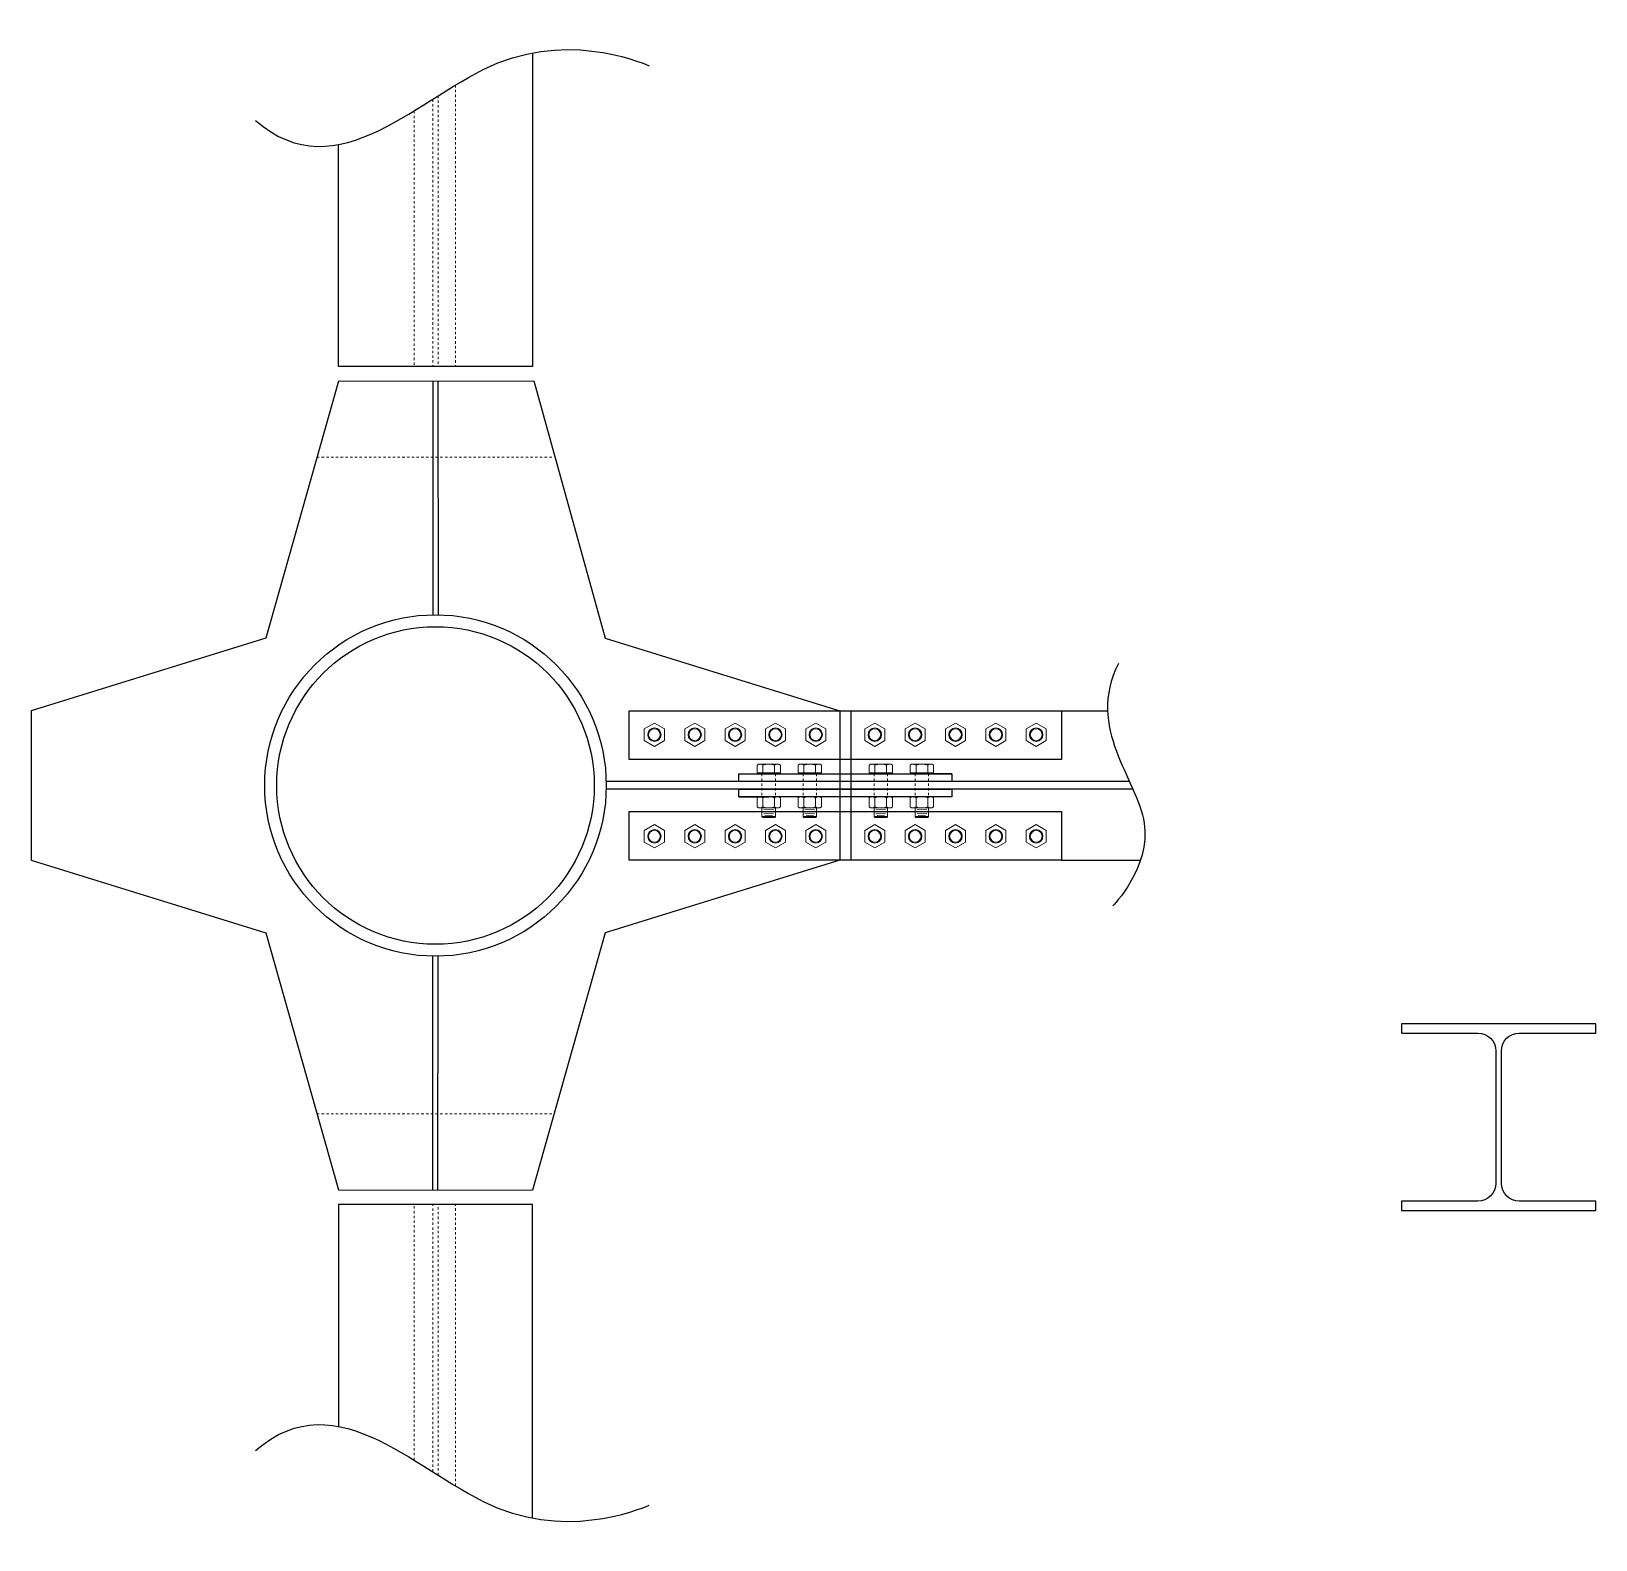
# Model space of a CAD drawing. Header units: millimetres. Extents: x -6949 to 305728, y -55091 to 76684.
# Drawn here: x 11473 to 13567, y -50931 to -48912 of the extents above; entities that cross this region are included whole.
import ezdxf

# ---------------------------------------------------------------- set-up
doc = ezdxf.new("R2010")
doc.units = ezdxf.units.MM
doc.linetypes.add('Tratto', pattern=[6.35, 3.175, -3.175])
for name, color, linetype, lineweight in [('bulloni', 5, 'Continuous', 18), ('SEZIONI acciaio - Steel sections', 220, 'Continuous', 25), ('tratteggio', 7, 'Tratto', 15)]:
    doc.layers.add(name, color=color, linetype=linetype, lineweight=lineweight)

# ---------------------------------------------------------------- blocks, each defined once
blk = doc.blocks.new('*U116')
at = {"layer": 'bulloni'}
blk.add_lwpolyline([(-15.6, 0), (-7.8, -13.5), (7.8, -13.5), (15.6, 0), (7.8, 13.5), (-7.8, 13.5)], close=True, dxfattribs=at)
for radius in [9, 7.88]:
    blk.add_circle((0, 0), radius, dxfattribs=at)
blk = doc.blocks.new('*U117')
at = {"color": 0, "linetype": 'ByBlock', "lineweight": -2, "transparency": 16777216}
for p in [(0, 0), (136, 0), (0, -54), (136, -54), (0, -108), (136, -108), (0, -162), (136, -162), (0, -216), (136, -216)]:
    blk.add_blockref('*U116', p, dxfattribs=at)
blk = doc.blocks.new('*U118')
at = {"layer": 'bulloni'}
blk.add_lwpolyline([(-15.6, 0), (-7.8, -13.5), (7.8, -13.5), (15.6, 0), (7.8, 13.5), (-7.8, 13.5)], close=True, dxfattribs=at)
for radius in [9, 7.88]:
    blk.add_circle((0, 0), radius, dxfattribs=at)
blk = doc.blocks.new('*U119')
at = {"color": 0, "linetype": 'ByBlock', "lineweight": -2, "transparency": 16777216}
for p in [(0, 0), (136, 0), (0, -54), (136, -54), (0, -108), (136, -108), (0, -162), (136, -162), (0, -216), (136, -216)]:
    blk.add_blockref('*U118', p, dxfattribs=at)
blk = doc.blocks.new('*U112')
at = {"layer": 'bulloni'}
for p, q in [((-35.6, 13.7), (-34.4, 15.6)), ((-35.6, 13.7), (-35.6, -13.7)), ((-34.4, 15.6), (-24.1, 15.6)), ((-34.4, 7.8), (-24.1, 7.8)), ((-24.1, 15.6), (-24.1, -15.6)), ((-24.1, 12.5), (-23.6, 12.5)), ((-23.6, 12.5), (-23.6, -12.5)), ((8, 13.7), (9.2, 15.6)), ((8, 13.7), (8, -13.7)), ((9.2, 15.6), (21.7, 15.6)), ((9.2, 7.8), (21.7, 7.8)), ((23, 13.7), (21.7, 15.6)), ((23, 13.7), (23, -13.7)), ((34.6, 9), (23, 9)), ((25.7, -6.5), (25, 6.5)), ((28.1, -5), (27.6, 5)), ((30.7, -6.5), (30, 6.5)), ((33.1, -5), (32.6, 5)), ((34.6, 9), (35.6, 8)), ((34.6, 9), (34.6, -9)), ((35.6, 8), (35.6, -8)), ((-35.6, -13.7), (-34.4, -15.6)), ((-24.1, -7.8), (-34.4, -7.8)), ((-34.4, -15.6), (-24.1, -15.6)), ((-24.1, -12.5), (-23.6, -12.5)), ((8, -13.7), (9.2, -15.6)), ((21.7, -7.8), (9.2, -7.8)), ((9.2, -15.6), (21.7, -15.6)), ((23, -13.7), (21.7, -15.6)), ((34.6, -9), (23, -9)), ((35.6, -8), (34.6, -9))]:
    blk.add_line(p, q, dxfattribs=at)
for centre, radius, start, end in [((-28.9, 11.7), 6.67, 144.2621, 215.7379), ((-10.8, 0), 24.8, 161.6858, 198.3142), ((-22.6, 10), 1, 180, 270), ((14.7, 11.7), 6.67, 144.2621, 215.7379), ((32.8, 0), 24.8, 161.6858, 198.3142), ((16.3, 11.7), 6.67, 324.2621, 35.7379), ((-1.8, 0), 24.8, 341.6858, 18.3142), ((-28.9, -11.7), 6.67, 144.2621, 215.7379), ((-22.6, -10), 1, 90, 180), ((14.7, -11.7), 6.67, 144.2621, 215.7379), ((16.3, -11.7), 6.67, 324.2621, 35.7379)]:
    blk.add_arc(centre, radius, start, end, dxfattribs=at)
at = {"layer": 'tratteggio'}
for points in [[(-22.6, 9), (8, 9)], [(-22.6, -9), (8, -9)]]:
    blk.add_lwpolyline(points, dxfattribs=at)
blk = doc.blocks.new('*U113')
at = {"color": 0, "linetype": 'ByBlock', "lineweight": -2, "transparency": 16777216}
for p in [(0, 0), (0, -55)]:
    blk.add_blockref('*U112', p, dxfattribs=at)
blk = doc.blocks.new('*U114')
at = {"layer": 'bulloni'}
for p, q in [((-35.6, 13.7), (-34.4, 15.6)), ((-35.6, 13.7), (-35.6, -13.7)), ((-34.4, 15.6), (-24.1, 15.6)), ((-34.4, 7.8), (-24.1, 7.8)), ((-24.1, 15.6), (-24.1, -15.6)), ((-24.1, 12.5), (-23.6, 12.5)), ((-23.6, 12.5), (-23.6, -12.5)), ((8, 13.7), (9.2, 15.6)), ((8, 13.7), (8, -13.7)), ((9.2, 15.6), (21.7, 15.6)), ((9.2, 7.8), (21.7, 7.8)), ((23, 13.7), (21.7, 15.6)), ((23, 13.7), (23, -13.7)), ((34.6, 9), (23, 9)), ((25.7, -6.5), (25, 6.5)), ((28.1, -5), (27.6, 5)), ((30.7, -6.5), (30, 6.5)), ((33.1, -5), (32.6, 5)), ((34.6, 9), (35.6, 8)), ((34.6, 9), (34.6, -9)), ((35.6, 8), (35.6, -8)), ((-35.6, -13.7), (-34.4, -15.6)), ((-24.1, -7.8), (-34.4, -7.8)), ((-34.4, -15.6), (-24.1, -15.6)), ((-24.1, -12.5), (-23.6, -12.5)), ((8, -13.7), (9.2, -15.6)), ((21.7, -7.8), (9.2, -7.8)), ((9.2, -15.6), (21.7, -15.6)), ((23, -13.7), (21.7, -15.6)), ((34.6, -9), (23, -9)), ((35.6, -8), (34.6, -9))]:
    blk.add_line(p, q, dxfattribs=at)
for centre, radius, start, end in [((-28.9, 11.7), 6.67, 144.2621, 215.7379), ((-10.8, 0), 24.8, 161.6858, 198.3142), ((-22.6, 10), 1, 180, 270), ((14.7, 11.7), 6.67, 144.2621, 215.7379), ((32.8, 0), 24.8, 161.6858, 198.3142), ((16.3, 11.7), 6.67, 324.2621, 35.7379), ((-1.8, 0), 24.8, 341.6858, 18.3142), ((-28.9, -11.7), 6.67, 144.2621, 215.7379), ((-22.6, -10), 1, 90, 180), ((14.7, -11.7), 6.67, 144.2621, 215.7379), ((16.3, -11.7), 6.67, 324.2621, 35.7379)]:
    blk.add_arc(centre, radius, start, end, dxfattribs=at)
at = {"layer": 'tratteggio'}
for points in [[(-22.6, 9), (8, 9)], [(-22.6, -9), (8, -9)]]:
    blk.add_lwpolyline(points, dxfattribs=at)
blk = doc.blocks.new('*U115')
at = {"color": 0, "linetype": 'ByBlock', "lineweight": -2, "transparency": 16777216}
for p in [(0, 0), (0, -55)]:
    blk.add_blockref('*U114', p, dxfattribs=at)

msp = doc.modelspace()

# ---------------------------------------------------------------- linework, layer by layer
for points in [[(12143.7442, -48940.6633), (12143.7442, -49360.3381), (11883.7442, -49360.3381), (11883.7442, -49063.478)], [(11883.7442, -49380.3381), (11786.6122, -49724.2151), (11472.7352, -49821.3472)], [(11883.7442, -49380.3381), (12145.3542, -49379.8915)], [(12010.0705, -49380.1225), (12009.9942, -49692.8472)], [(12016.9603, -49380.1107), (12017.4942, -49692.8472)], [(12145.3542, -49379.8915), (12240.8763, -49724.2151), (12554.7533, -49821.3472)], [(12013.7442, -49692.8472), (12013.7442, -49692.8472)], [(11472.7352, -49821.3472), (11472.7352, -50021.3472)], [(12554.7533, -49821.3472), (12554.7533, -49921.3472), (12554.7533, -50021.3472)], [(12554.7533, -49821.3472), (12554.7533, -50021.3472)], [(12569.7533, -49821.3472), (12569.7533, -50021.3472)], [(12851.7385, -49821.3472), (12913.3563, -49821.3472)], [(12942.5642, -49915.9656), (12242.1809, -49915.9656)], [(12704.7533, -49905.7656), (12672.7533, -49905.7656)], [(12947.1606, -49926.1656), (12242.1873, -49926.1656)], [(12419.7385, -49936.3656), (12459.7385, -49936.3656)], [(12704.7533, -49936.3656), (12664.7533, -49936.3656)], [(11472.7352, -50021.3472), (11786.6122, -50118.4792), (11883.7442, -50462.3562)], [(12554.7533, -50021.3472), (12240.8763, -50118.4792), (12143.6189, -50462.7999)], [(12851.7385, -50021.3472), (12957.3444, -50021.3472)], [(12010.0705, -50462.5718), (12009.9942, -50149.8472)], [(12016.9603, -50462.5836), (12017.4942, -50149.8472)], [(11883.7442, -50462.3562), (12143.6189, -50462.7999)], [(12143.7442, -50902.031), (12143.7442, -50482.3562), (11883.7442, -50482.3562), (11883.7442, -50779.2163)]]:
    msp.add_lwpolyline(points)
for points in [[(12851.7385, -49821.3472), (12851.7385, -49886.3472), (12272.7533, -49886.3472), (12272.7533, -49821.3472)], [(12419.7385, -49915.9656), (12419.7385, -49905.7656), (12704.7533, -49905.7656), (12704.7533, -49915.9656)], [(12419.7385, -49936.3656), (12419.7385, -49926.1656), (12704.7533, -49926.1656), (12704.7533, -49936.3656)], [(12851.7385, -49956.3472), (12851.7385, -50021.3472), (12272.7533, -50021.3472), (12272.7533, -49956.3472)]]:
    msp.add_lwpolyline(points, close=True)
for radius in [228.5, 212.5]:
    msp.add_circle((12013.7442, -49921.3472), radius)
for points in [[(11772.7298, -49031.062), (11883.187, -49127.9597), (12102.8874, -48865.492), (12299.9498, -48958.1968), (12299.9498, -48958.1968)], [(12927.7774, -49757.9818), (12883.7446, -49845.305), (13022.6165, -49979.2544), (12920.1563, -50082.6842), (12920.1563, -50082.6842)], [(11772.7298, -50811.6323), (11883.187, -50714.7347), (12102.8874, -50977.2023), (12299.9498, -50884.4975), (12299.9498, -50884.4975)]]:
    msp.add_open_spline(points, degree=3)
at = {"layer": 'SEZIONI acciaio - Steel sections'}
msp.add_lwpolyline([(13566.6288, -50240.1588), (13306.6288, -50240.1588), (13306.6288, -50252.6588), (13408.8788, -50252.6588, -0.414213562), (13432.8788, -50276.6588), (13432.8788, -50453.6588, -0.414213562), (13408.8788, -50477.6588), (13306.6288, -50477.6588), (13306.6288, -50490.1588), (13566.6288, -50490.1588), (13566.6288, -50477.6588), (13464.3788, -50477.6588, -0.414213562), (13440.3788, -50453.6588), (13440.3788, -50276.6588, -0.414213562), (13464.3788, -50252.6588), (13566.6288, -50252.6588)], format="xyb", close=True, dxfattribs=at)
at = {"layer": 'tratteggio'}
for points in [[(12040.5367, -48983.9296), (12040.5367, -49360.3381)], [(12009.9942, -49002.9139), (12009.9942, -49360.3381)], [(12017.4942, -48998.1947), (12017.4942, -49360.3381)], [(11985.0367, -49018.458), (11985.0367, -49360.3381)], [(11855.0403, -49481.9586), (12172.4481, -49481.9586)], [(11855.0403, -50360.7357), (12172.4481, -50360.7357)], [(11985.0367, -50824.2363), (11985.0367, -50482.3562)], [(12009.9942, -50839.7804), (12009.9942, -50482.3562)], [(12017.4942, -50844.4996), (12017.4942, -50482.3562)], [(12040.5367, -50858.7647), (12040.5367, -50482.3562)]]:
    msp.add_lwpolyline(points, dxfattribs=at)

# ---------------------------------------------------------------- block references
at = {"rotation": 270}
for name, p in [('*U117', (12522.7533, -49853.3472)), ('*U113', (12664.7533, -49928.38))]:
    msp.add_blockref(name, p, dxfattribs=at)
at = {"xscale": -1, "rotation": 90}
for name, p in [('*U119', (12601.7385, -49853.3472)), ('*U115', (12459.7385, -49928.38))]:
    msp.add_blockref(name, p, dxfattribs=at)

doc.saveas('drawing.dxf')
